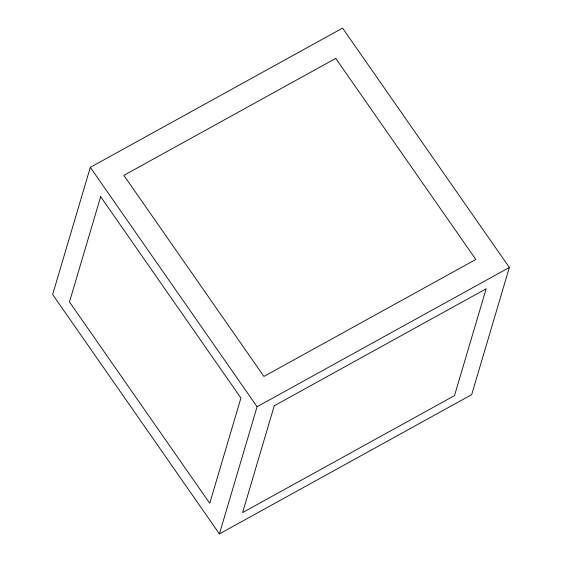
<?xml version="1.0" encoding="UTF-8"?>
<svg xmlns="http://www.w3.org/2000/svg" width="562" height="562" viewBox="0 0 562 562"><rect width="100%" height="100%" fill="white"/><g stroke="black" fill="none" stroke-linecap="round" stroke-linejoin="round"><path stroke-width="0.84" d="M90.32 167.357L52.652 294.523L219.419 533.9L471.68 394.643L509.348 267.477L342.581 28.1L90.32 167.357L257.087 406.733L219.419 533.9M257.087 406.733L509.348 267.477M100.647 196.679L69.47 301.942L209.745 503.292L240.922 398.029L100.647 196.679M274.256 405.764L242.608 512.586L454.51 395.613L486.151 288.791L274.256 405.764M335.746 58.392L123.844 175.365L263.922 376.442L475.824 259.468L335.746 58.392"/></g></svg>
